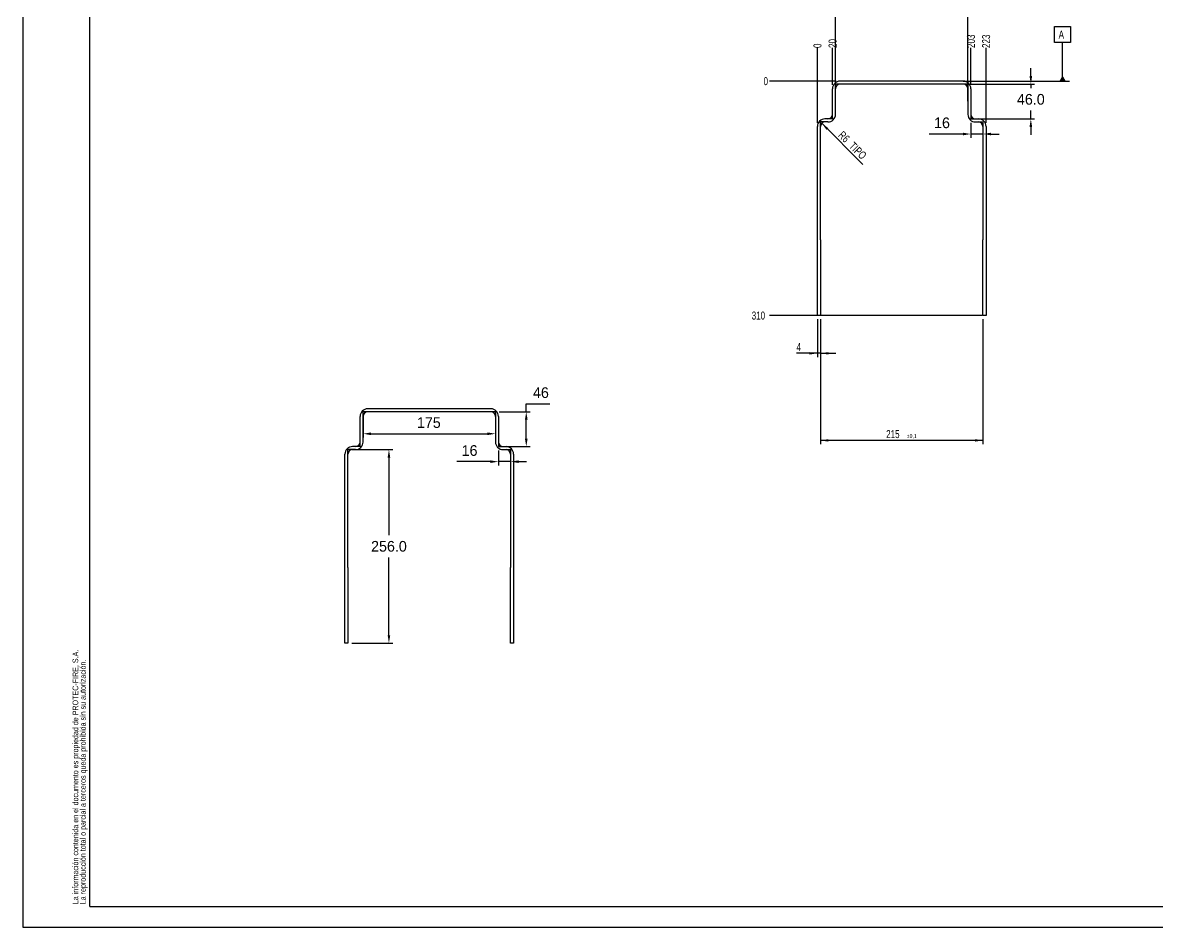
# Model space of a CAD drawing. Extents: x 0 to 1558, y 0 to 583.
# Drawn here: x 0 to 300.1, y 0 to 239.3 of the extents above; entities that cross this region are included whole.
import ezdxf

# ---------------------------------------------------------------- set-up
doc = ezdxf.new("R2010")
doc.units = 0
doc.header["$PDSIZE"] = -1
doc.layers.get('0').update_dxf_attribs({"linetype": 'CONTINUOUS'})
doc.layers.get('Defpoints').update_dxf_attribs({"linetype": 'CONTINUOUS'})
doc.layers.add('FORMATO', color=7, linetype='CONTINUOUS')
doc.layers.add('MARCADO', color=5, linetype='CONTINUOUS')
doc.styles.add('SLDTEXTSTYLE0', font='TXT', dxfattribs={"width": 0.75})
doc.dimstyles.new('ISO-25', dxfattribs={"dimtxt": 2.5, "dimasz": 2.5, "dimexe": 1.25, "dimexo": 0.625, "dimtad": 1, "dimdsep": 46, "dimtxsty": 'Standard', "dimcen": 2.5, "dimadec": 0, "dimazin": 0, "dimtfac": 1, "dimtmove": 0, "dimatfit": 3, "dimfxl": 1, "dimarcsym": 0})
doc.dimstyles.new('SLDDIMSTYLE0', dxfattribs={"dimtxt": 2.116667, "dimasz": 2.116667, "dimexe": 0, "dimexo": 0.0625, "dimgap": 0.529167, "dimtad": 0, "dimtih": 1, "dimtoh": 1, "dimdec": 0, "dimlfac": 5, "dimrnd": 1e-09, "dimdsep": 46, "dimtxsty": 'SLDTEXTSTYLE0', "dimblk1": 'NONE', "dimblk2": 'NONE', "dimsah": 1, "dimcen": 0.09, "dimadec": 0, "dimazin": 0, "dimtfac": 1, "dimtdec": 0, "dimtofl": 0, "dimtmove": 0, "dimatfit": 3, "dimldrblk": 'NONE', "dimfxl": 1, "dimtolj": 1, "dimtzin": 12, "dimarcsym": 0})
doc.dimstyles.new('SLDDIMSTYLE1', dxfattribs={"dimtxt": 2.116667, "dimasz": 2.116667, "dimexe": 0, "dimexo": 0.0625, "dimgap": 0.529167, "dimtad": 0, "dimtih": 1, "dimtoh": 1, "dimdec": 1, "dimlfac": 5, "dimrnd": 1e-09, "dimzin": 12, "dimdsep": 46, "dimtxsty": 'SLDTEXTSTYLE0', "dimblk1": 'NONE', "dimblk2": 'NONE', "dimsah": 1, "dimcen": 0.09, "dimadec": 0, "dimazin": 0, "dimtfac": 1, "dimtdec": 1, "dimtofl": 0, "dimtmove": 0, "dimatfit": 3, "dimldrblk": 'NONE', "dimfxl": 1, "dimtolj": 1, "dimtzin": 12, "dimarcsym": 0})
doc.dimstyles.new('SLDDIMSTYLE3', dxfattribs={"dimtxt": 2.116667, "dimasz": 2.116667, "dimexe": 0, "dimexo": 0.0625, "dimgap": 0.529167, "dimtad": 1, "dimdec": 1, "dimlfac": 5, "dimrnd": 1e-09, "dimzin": 12, "dimdsep": 46, "dimtxsty": 'SLDTEXTSTYLE0', "dimsah": 1, "dimcen": 0.09, "dimadec": 0, "dimazin": 0, "dimtol": 1, "dimtp": 0.1, "dimtm": 0.1, "dimtfac": 1, "dimtdec": 1, "dimtofl": 0, "dimtmove": 0, "dimatfit": 3, "dimfxl": 1, "dimtolj": 1, "dimarcsym": 0})
doc.dimstyles.new('SLDDIMSTYLE4', dxfattribs={"dimtxt": 2.116667, "dimasz": 2.116667, "dimexe": 0, "dimexo": 0.0625, "dimgap": 0.529167, "dimtad": 1, "dimdec": 1, "dimlfac": 5, "dimrnd": 1e-09, "dimzin": 12, "dimdsep": 46, "dimtxsty": 'SLDTEXTSTYLE0', "dimsah": 1, "dimcen": 0, "dimadec": 0, "dimazin": 0, "dimtfac": 1, "dimtdec": 1, "dimtofl": 0, "dimtmove": 1, "dimatfit": 3, "dimfxl": 1, "dimtolj": 1, "dimtzin": 12, "dimarcsym": 0})
doc.dimstyles.new('SLDDIMSTYLE5', dxfattribs={"dimtxt": 2.116667, "dimasz": 2.116667, "dimexe": 0, "dimexo": 0.0625, "dimgap": 0.529167, "dimtad": 1, "dimdec": 1, "dimlfac": 5, "dimrnd": 1e-09, "dimzin": 12, "dimdsep": 46, "dimtxsty": 'SLDTEXTSTYLE0', "dimsah": 1, "dimcen": 0.09, "dimadec": 0, "dimazin": 0, "dimtfac": 1, "dimtdec": 1, "dimtmove": 0, "dimatfit": 0, "dimfxl": 1, "dimtolj": 1, "dimtzin": 12, "dimarcsym": 0})

# ---------------------------------------------------------------- blocks, each defined once
blk = doc.blocks.new('SW_NOTE_0')
at = {"layer": 'FORMATO', "color": 0, "char_height": 1.5, "attachment_point": 1, "rotation": 90, "style": 'SLDTEXTSTYLE0'}
for s, insert in [('La información contenida en el documento es propiedad de PROTEC-FIRE, S.A.', (-1.93, 0)), ('La reproducción total o parcial a terceros queda prohibida sin su autorización.', (0.07, 0))]:
    blk.add_mtext(s, dxfattribs=dict(at, insert=insert))
blk = doc.blocks.new('_D_13')
at = {"layer": 'FORMATO', "transparency": 16777216}
blk.add_line((215.19, 223.84), (197.52, 223.84), dxfattribs=at)
at = {"layer": 'FORMATO', "transparency": 16777216, "insert": (195.95, 224.89), "char_height": 2.12, "attachment_point": 1, "style": 'SLDTEXTSTYLE0'}
blk.add_mtext('0', dxfattribs=at)
blk = doc.blocks.new('_NONE')
blk = doc.blocks.new('_D_15')
at = {"layer": 'FORMATO', "color": 7, "transparency": 16777216}
blk.add_line((253.79, 161.84), (197.52, 161.84), dxfattribs=at)
at = {"layer": 'FORMATO', "color": 7, "transparency": 16777216, "insert": (192.82, 162.89), "char_height": 2.117, "attachment_point": 1, "style": 'SLDTEXTSTYLE0'}
blk.add_mtext('310', dxfattribs=at)
blk = doc.blocks.new('_D_16')
at = {"layer": 'FORMATO', "transparency": 16777216}
blk.add_line((210.19, 212.84), (210.19, 232.61), dxfattribs=at)
at = {"layer": 'FORMATO', "transparency": 16777216, "insert": (209.15, 232.61), "char_height": 2.12, "attachment_point": 1, "rotation": 90, "style": 'SLDTEXTSTYLE0'}
blk.add_mtext('0', dxfattribs=at)
blk = doc.blocks.new('_D_17')
at = {"layer": 'FORMATO', "color": 7, "transparency": 16777216}
blk.add_line((214.19, 222.84), (214.19, 232.61), dxfattribs=at)
at = {"layer": 'FORMATO', "color": 7, "transparency": 16777216, "insert": (213.15, 232.61), "char_height": 2.117, "attachment_point": 1, "rotation": 90, "style": 'SLDTEXTSTYLE0'}
blk.add_mtext('20', dxfattribs=at)
blk = doc.blocks.new('_D_18')
at = {"layer": 'FORMATO', "color": 7, "transparency": 16777216}
blk.add_line((250.79, 222.84), (250.79, 232.61), dxfattribs=at)
at = {"layer": 'FORMATO', "color": 7, "transparency": 16777216, "insert": (249.75, 232.61), "char_height": 2.117, "attachment_point": 1, "rotation": 90, "style": 'SLDTEXTSTYLE0'}
blk.add_mtext('203', dxfattribs=at)
blk = doc.blocks.new('_D_19')
at = {"layer": 'FORMATO', "color": 7, "transparency": 16777216}
blk.add_line((254.79, 212.84), (254.79, 232.61), dxfattribs=at)
at = {"layer": 'FORMATO', "color": 7, "transparency": 16777216, "insert": (253.75, 232.61), "char_height": 2.117, "attachment_point": 1, "rotation": 90, "style": 'SLDTEXTSTYLE0'}
blk.add_mtext('223', dxfattribs=at)
blk = doc.blocks.new('_D_20')
at = {"layer": 'FORMATO', "transparency": 16777216}
for p, q in [((210.99, 160.84), (210.99, 127.81)), ((253.99, 160.84), (253.99, 127.81)), ((253.99, 128.81), (210.99, 128.81))]:
    blk.add_line(p, q, dxfattribs=at)
for points in [[(210.99, 128.81), (213.11, 128.48), (213.11, 129.13)], [(253.99, 128.81), (251.88, 129.13), (251.88, 128.48)]]:
    blk.add_solid(points, dxfattribs=at)
at = {"layer": 'FORMATO', "transparency": 16777216, "attachment_point": 1, "style": 'SLDTEXTSTYLE0'}
for s, insert, char_height in [('215', (228.39, 131.53), 2.117), ('±0,1', (233.86, 130.48), 1.058)]:
    blk.add_mtext(s, dxfattribs=dict(at, insert=insert, char_height=char_height))
blk = doc.blocks.new('_D_21')
at = {"layer": 'FORMATO', "color": 7, "transparency": 16777216}
blk.add_line((211.34, 212.69), (222.18, 201.81), dxfattribs=at)
blk.add_solid([(211.34, 212.69), (212.61, 210.96), (213.07, 211.42)], dxfattribs=at)
at = {"layer": 'FORMATO', "color": 7, "transparency": 16777216, "char_height": 2.117, "attachment_point": 1, "rotation": 315, "style": 'SLDTEXTSTYLE0'}
for s, insert in [('R6', (217.03, 210.83)), ('TIPO', (219.9, 207.95))]:
    blk.add_mtext(s, dxfattribs=dict(at, insert=insert))
blk = doc.blocks.new('_D_22')
at = {"layer": 'FORMATO', "color": 7, "transparency": 16777216}
for p, q in [((210.19, 160.84), (210.19, 150.84)), ((210.99, 160.84), (210.99, 150.84)), ((210.19, 151.84), (204.67, 151.84)), ((210.99, 151.84), (210.19, 151.84)), ((210.99, 151.84), (215.06, 151.84))]:
    blk.add_line(p, q, dxfattribs=at)
for points in [[(210.19, 151.84), (208.08, 152.16), (208.08, 151.51)], [(210.99, 151.84), (213.11, 151.51), (213.11, 152.16)]]:
    blk.add_solid(points, dxfattribs=at)
at = {"layer": 'FORMATO', "color": 7, "transparency": 16777216, "insert": (204.67, 154.57), "char_height": 2.12, "attachment_point": 1, "style": 'SLDTEXTSTYLE0'}
blk.add_mtext('4', dxfattribs=at)
blk = doc.blocks.new('SW_DATUMTAG_0')
at = {"layer": 'FORMATO', "color": 0}
for p, q in [((-1.07, -0.44), (-1.07, 3.8)), ((-1.07, 3.8), (3.16, 3.8)), ((3.16, 3.8), (3.16, -0.44)), ((3.16, -0.44), (-1.07, -0.44)), ((1.04, -10.65), (1.04, -0.44)), ((-25.22, -10.65), (2.89, -10.65))]:
    blk.add_line(p, q, dxfattribs=at)
blk.add_solid([(1.89, -10.65), (0.2, -10.65), (1.04, -9.17)], dxfattribs=at)
at = {"layer": 'FORMATO', "color": 0, "insert": (0, 2.73), "char_height": 2.12, "attachment_point": 1, "style": 'SLDTEXTSTYLE0'}
blk.add_mtext('A', dxfattribs=at)
blk = doc.blocks.new('*D89')
at = {"layer": 'Defpoints', "color": 0, "transparency": 16777216}
for p in [(249.99, 246.11), (214.99, 218.44), (249.99, 218.44)]:
    blk.add_point(p, dxfattribs=at)
at = {"layer": 'FORMATO', "color": 0, "lineweight": -2, "transparency": 16777216}
for p, q in [((214.99, 218.5), (214.99, 246.11)), ((214.99, 246.11), (230.11, 246.11)), ((249.99, 246.11), (234.87, 246.11)), ((249.99, 218.5), (249.99, 246.11))]:
    blk.add_line(p, q, dxfattribs=at)
at = {"layer": 'FORMATO', "color": 0, "transparency": 16777216, "insert": (232.49, 246.11), "char_height": 2.117, "attachment_point": 5, "style": 'SLDTEXTSTYLE0'}
blk.add_mtext('\\A1;175', dxfattribs=at)
blk = doc.blocks.new('*D91')
at = {"layer": 'Defpoints', "color": 0, "transparency": 16777216}
for p in [(249.99, 223.04), (266.65, 223.04), (250.79, 213.84)]:
    blk.add_point(p, dxfattribs=at)
at = {"layer": 'MARCADO', "color": 0, "lineweight": -2, "transparency": 16777216}
for p, q in [((266.65, 225.16), (266.65, 227.27)), ((250.99, 223.04), (267.65, 223.04)), ((266.65, 223.04), (266.65, 221.95)), ((266.65, 213.84), (266.65, 216.08)), ((251.79, 213.84), (267.65, 213.84)), ((266.65, 211.72), (266.65, 209.61))]:
    blk.add_line(p, q, dxfattribs=at)
at = {"layer": 'MARCADO', "color": 0, "transparency": 16777216}
for points in [[(266.3, 225.16), (267, 225.16), (266.65, 223.04)], [(266.3, 211.72), (267, 211.72), (266.65, 213.84)]]:
    blk.add_solid(points, dxfattribs=at)
at = {"layer": 'MARCADO', "color": 0, "transparency": 16777216, "insert": (266.65, 219.01), "char_height": 2.822, "attachment_point": 5}
blk.add_mtext('46.0', dxfattribs=at)
blk = doc.blocks.new('*D92')
at = {"layer": 'Defpoints', "color": 0, "transparency": 16777216}
for p in [(250.79, 213.84), (253.99, 213.04), (250.79, 209.85)]:
    blk.add_point(p, dxfattribs=at)
at = {"layer": 'MARCADO', "color": 0, "lineweight": -2, "transparency": 16777216}
for p, q in [((250.79, 212.84), (250.79, 208.85)), ((253.99, 212.04), (253.99, 208.85)), ((248.68, 209.85), (239.75, 209.85)), ((253.99, 209.85), (250.79, 209.85)), ((256.11, 209.85), (258.23, 209.85))]:
    blk.add_line(p, q, dxfattribs=at)
at = {"layer": 'MARCADO', "color": 0, "transparency": 16777216}
for points in [[(248.68, 210.2), (248.68, 209.5), (250.79, 209.85)], [(256.11, 210.2), (256.11, 209.5), (253.99, 209.85)]]:
    blk.add_solid(points, dxfattribs=at)
at = {"layer": 'MARCADO', "color": 0, "transparency": 16777216, "insert": (243.15, 212.79), "char_height": 2.822, "attachment_point": 5}
blk.add_mtext('16', dxfattribs=at)
blk = doc.blocks.new('*D93')
at = {"layer": 'Defpoints', "color": 0, "transparency": 16777216}
for p in [(125.84, 127.17), (129.04, 126.37), (125.84, 123.18)]:
    blk.add_point(p, dxfattribs=at)
at = {"layer": 'MARCADO', "color": 0, "lineweight": -2, "transparency": 16777216}
for p, q in [((125.84, 126.17), (125.84, 122.18)), ((123.72, 123.18), (114.79, 123.18)), ((129.04, 123.18), (125.84, 123.18)), ((129.04, 125.37), (129.04, 122.18)), ((131.16, 123.18), (133.27, 123.18))]:
    blk.add_line(p, q, dxfattribs=at)
at = {"layer": 'MARCADO', "color": 0, "transparency": 16777216}
for points in [[(123.72, 123.53), (123.72, 122.83), (125.84, 123.18)], [(131.16, 123.53), (131.16, 122.83), (129.04, 123.18)]]:
    blk.add_solid(points, dxfattribs=at)
at = {"layer": 'MARCADO', "color": 0, "transparency": 16777216, "insert": (118.2, 126.11), "char_height": 2.822, "attachment_point": 5}
blk.add_mtext('16', dxfattribs=at)
blk = doc.blocks.new('*D94')
at = {"layer": 'Defpoints', "color": 0, "transparency": 16777216}
for p in [(125.04, 136.37), (133.19, 136.37), (125.84, 127.17)]:
    blk.add_point(p, dxfattribs=at)
at = {"layer": 'MARCADO', "color": 0, "lineweight": -2, "transparency": 16777216}
for p, q in [((133.19, 136.37), (133.19, 138.48)), ((133.19, 138.48), (139.42, 138.48)), ((126.04, 136.37), (134.19, 136.37)), ((133.19, 129.28), (133.19, 134.25)), ((126.84, 127.17), (134.19, 127.17))]:
    blk.add_line(p, q, dxfattribs=at)
at = {"layer": 'MARCADO', "color": 0, "transparency": 16777216}
for points in [[(132.84, 134.25), (133.55, 134.25), (133.19, 136.37)], [(132.84, 129.28), (133.55, 129.28), (133.19, 127.17)]]:
    blk.add_solid(points, dxfattribs=at)
at = {"layer": 'MARCADO', "color": 0, "transparency": 16777216, "insert": (137.07, 141.42), "char_height": 2.822, "attachment_point": 5}
blk.add_mtext('46', dxfattribs=at)
blk = doc.blocks.new('*D95')
at = {"layer": 'Defpoints', "color": 0, "transparency": 16777216}
for p in [(90.04, 136.37), (125.04, 136.37), (125.04, 130.56)]:
    blk.add_point(p, dxfattribs=at)
at = {"layer": 'MARCADO', "color": 0, "lineweight": -2, "transparency": 16777216}
for p, q in [((90.04, 135.37), (90.04, 129.56)), ((125.04, 135.37), (125.04, 129.56)), ((92.16, 130.56), (122.92, 130.56))]:
    blk.add_line(p, q, dxfattribs=at)
at = {"layer": 'MARCADO', "color": 0, "transparency": 16777216}
for points in [[(92.16, 130.91), (92.16, 130.2), (90.04, 130.56)], [(122.92, 130.91), (122.92, 130.2), (125.04, 130.56)]]:
    blk.add_solid(points, dxfattribs=at)
at = {"layer": 'MARCADO', "color": 0, "transparency": 16777216, "insert": (107.43, 133.49), "char_height": 2.822, "attachment_point": 5}
blk.add_mtext('175', dxfattribs=at)
blk = doc.blocks.new('*D96')
at = {"layer": 'Defpoints', "color": 0, "transparency": 16777216}
for p in [(86.04, 126.37), (96.87, 126.37), (86.04, 75.17)]:
    blk.add_point(p, dxfattribs=at)
at = {"layer": 'MARCADO', "color": 0, "lineweight": -2, "transparency": 16777216}
for p, q in [((87.04, 126.37), (97.87, 126.37)), ((96.87, 124.25), (96.87, 103.7)), ((96.87, 77.28), (96.87, 97.83)), ((87.04, 75.17), (97.87, 75.17))]:
    blk.add_line(p, q, dxfattribs=at)
at = {"layer": 'MARCADO', "color": 0, "transparency": 16777216}
for points in [[(96.52, 124.25), (97.22, 124.25), (96.87, 126.37)], [(96.52, 77.28), (97.22, 77.28), (96.87, 75.17)]]:
    blk.add_solid(points, dxfattribs=at)
at = {"layer": 'MARCADO', "color": 0, "transparency": 16777216, "insert": (96.87, 100.77), "char_height": 2.822, "attachment_point": 5}
blk.add_mtext('256.0', dxfattribs=at)

msp = doc.modelspace()

# ---------------------------------------------------------------- linework, layer by layer
at = {"color": 7, "linetype": 'Continuous'}
for p, q in [((0, 420), (0, 0)), ((249.99284586, 223.038766), (214.99284645, 223.038766)), ((214.99284645, 215.03876618), (214.99284645, 223.038766)), ((248.7928464, 223.83876604), (216.1928459, 223.83876604)), ((249.99284586, 223.038766), (249.99284586, 215.03876618)), ((214.19284632, 213.83876599), (214.19284632, 221.83876599)), ((250.79284599, 221.83876599), (250.79284599, 213.83876599)), ((214.19284632, 213.83876599), (212.19284674, 213.83876599)), ((250.79284599, 213.83876599), (252.79284557, 213.83876599)), ((210.19284567, 181.83876596), (210.19284567, 211.83876566)), ((212.99284687, 213.03876586), (210.9928458, 213.03876586)), ((210.9928458, 181.83876596), (210.9928458, 213.03876586)), ((251.99284544, 213.03876586), (253.99284651, 213.03876586)), ((253.99284651, 213.03876586), (253.99284651, 181.83876596)), ((254.79284664, 211.83876566), (254.79284664, 181.83876596)), ((210.19284567, 161.83876715), (210.19284567, 181.83876596)), ((210.9928458, 181.83876596), (210.9928458, 161.83876715)), ((253.99284651, 161.83876715), (253.99284651, 181.83876596)), ((254.79284664, 181.83876596), (254.79284664, 161.83876715)), ((210.9928458, 161.83876715), (210.19284567, 161.83876715)), ((254.79284664, 161.83876715), (253.99284651, 161.83876715)), ((89.23887455, 127.16538125), (89.23887455, 135.16538126)), ((125.03887408, 136.36538127), (90.03887468, 136.36538127)), ((90.03887468, 128.36538145), (90.03887468, 136.36538127)), ((123.83887463, 137.16538131), (91.23887413, 137.16538131)), ((125.03887408, 136.36538127), (125.03887408, 128.36538145)), ((125.83887421, 135.16538126), (125.83887421, 127.16538125)), ((88.0388751, 126.36538112), (86.03887402, 126.36538112)), ((86.03887402, 95.16538122), (86.03887402, 126.36538112)), ((89.23887455, 127.16538125), (87.23887496, 127.16538125)), ((125.83887421, 127.16538125), (127.8388738, 127.16538125)), ((127.03887367, 126.36538112), (129.03887474, 126.36538112)), ((129.03887474, 126.36538112), (129.03887474, 95.16538122)), ((85.23887389, 95.16538122), (85.23887389, 125.16538093)), ((129.83887487, 125.16538093), (129.83887487, 95.16538122)), ((85.23887389, 75.16538242), (85.23887389, 95.16538122)), ((86.03887402, 95.16538122), (86.03887402, 75.16538242)), ((129.03887474, 75.16538242), (129.03887474, 95.16538122)), ((129.83887487, 95.16538122), (129.83887487, 75.16538242)), ((86.03887402, 75.16538242), (85.23887389, 75.16538242)), ((129.83887487, 75.16538242), (129.03887474, 75.16538242)), ((0, 0), (593.99997387, 0))]:
    msp.add_line(p, q, dxfattribs=at)
for centre, radius, start, end in [((216.19284615, 221.838766), 2, 90, 180), ((216.19284615, 221.838766), 1.2, 90, 180), ((248.79284615, 221.838766), 2, 0, 90), ((248.79284615, 221.838766), 1.2, 0, 90), ((212.19284615, 211.838766), 2, 90, 180), ((212.99284615, 215.038766), 1.2, 270, 0), ((212.99284615, 215.038766), 2, 270, 0), ((251.99284615, 215.038766), 2, 180, 270), ((251.99284615, 215.038766), 1.2, 180, 270), ((252.79284615, 211.838766), 2, 0, 90), ((212.19284615, 211.838766), 1.2, 90, 180), ((252.79284615, 211.838766), 1.2, 0, 90), ((91.23887438, 135.16538127), 2, 90, 180), ((91.23887438, 135.16538127), 1.2, 90, 180), ((123.83887438, 135.16538127), 2, 0, 90), ((123.83887438, 135.16538127), 1.2, 0, 90), ((87.23887438, 125.16538127), 2, 90, 180), ((87.23887438, 125.16538127), 1.2, 90, 180), ((88.03887438, 128.36538127), 1.2, 270, 0), ((88.03887438, 128.36538127), 2, 270, 0), ((127.03887438, 128.36538127), 2, 180, 270), ((127.03887438, 128.36538127), 1.2, 180, 270), ((127.83887438, 125.16538127), 2, 0, 90), ((127.83887438, 125.16538127), 1.2, 0, 90)]:
    msp.add_arc(centre, radius, start, end, dxfattribs=at)
at = {"layer": 'FORMATO', "color": 7}
for q in [(17.78444771, 416.04657709), (587.96842999, 5.5)]:
    msp.add_line((17.78444771, 5.5), q, dxfattribs=at)

# ---------------------------------------------------------------- block references
at = {"layer": 'FORMATO'}
for name, p in [('SW_DATUMTAG_0', (274.00859949, 234.49371012)), ('SW_NOTE_0', (15.12120064, 6.11135973))]:
    msp.add_blockref(name, p, dxfattribs=at)

# ---------------------------------------------------------------- dimensions: what is measured, and where the dimension line sits
dim = msp.add_linear_dim(base=(249.99284586, 246.11257163), p1=(214.99284645, 218.43876609), p2=(249.99284586, 218.43876609), dimstyle='SLDDIMSTYLE0', dxfattribs=at)
dim.commit()
dim.dimension.update_dxf_attribs({"geometry": '*D89', "text_midpoint": (232.49284615, 246.11257163)})
at = {"layer": 'FORMATO', "color": 7}
for feature_location, offset, dtype, origin, picture, middle in [((250.79284615, 221.838766), (0, 10.76722367), 1, (210.19284615, 211.838766), '_D_18', (250.79284615, 234.9519619)), ((254.79284615, 211.838766), (0, 20.76722367), 1, (210.19284615, 211.838766), '_D_19', (254.79284615, 234.9519619)), ((214.19284615, 221.838766), (0, 10.76722367), 1, (210.19284615, 211.838766), '_D_17', (214.19284615, 234.1699712)), ((254.79284615, 161.838766), (-57.27616896, 0), 0, (216.19284615, 223.838766), '_D_15', (195.17070497, 161.838766))]:
    dim = msp.add_ordinate_dim(feature_location=feature_location, offset=offset, dtype=dtype, origin=origin, dimstyle='SLDDIMSTYLE1', dxfattribs=at)
    dim.commit()
    dim.dimension.update_dxf_attribs({"geometry": picture, "text_midpoint": middle})
at = {"layer": 'FORMATO'}
for feature_location, offset, dtype, origin, picture, middle in [((210.1928461538, 211.8387660048), (0, 20.7672236683), 1, (210.1928461538, 211.8387660048), '_D_16', (210.1928461538, 233.3879804355)), ((216.1928461538, 223.8387660048), (-18.6761689557, 0), 0, (216.1928461538, 223.8387660048), '_D_13', (196.7346864358, 223.8387660048))]:
    dim = msp.add_ordinate_dim(feature_location=feature_location, offset=offset, dtype=dtype, origin=origin, dimstyle='SLDDIMSTYLE0', dxfattribs=at)
    dim.commit()
    dim.dimension.update_dxf_attribs({"geometry": picture, "text_midpoint": middle})
at = {"layer": 'FORMATO', "color": 7}
dim = msp.add_radius_dim(center=(212.19284615, 211.838766), mpoint=(211.34431802, 212.68729414), text='<> TIPO', dimstyle='SLDDIMSTYLE4', dxfattribs=at)
dim.commit()
dim.dimension.update_dxf_attribs({"geometry": '_D_21', "text_midpoint": (218.76419632, 205.26743584), "dimtype": 164})
dim = msp.add_linear_dim(base=(210.19284615, 151.838766), p1=(210.99284615, 161.838766), p2=(210.19284615, 161.838766), dimstyle='SLDDIMSTYLE5', dxfattribs=at)
dim.commit()
dim.dimension.update_dxf_attribs({"geometry": '_D_22', "text_midpoint": (205.45565889, 151.838766), "dimtype": 160})
at = {"layer": 'FORMATO'}
dim = msp.add_linear_dim(base=(210.99284615, 128.80615419), p1=(253.99284615, 161.838766), p2=(210.99284615, 161.838766), dimstyle='SLDDIMSTYLE3', dxfattribs=at)
dim.commit()
dim.dimension.update_dxf_attribs({"geometry": '_D_20', "text_midpoint": (232.49284615, 128.80615419), "dimtype": 160})
at = {"layer": 'MARCADO'}
dim = msp.add_linear_dim(base=(266.6513888, 223.038766), p1=(250.79284599, 213.83876599), p2=(249.99284586, 223.038766), angle=90, dimstyle='ISO-25', override={"dimtxt": 2.822222, "dimasz": 2.116667, "dimexe": 1, "dimexo": 1, "dimgap": 1.524, "dimtih": 1, "dimtoh": 1, "dimdec": 1, "dimlfac": 5, "dimzin": 0, "dimtdec": 1, "dimtzin": 0}, dxfattribs=at)
dim.commit()
dim.dimension.update_dxf_attribs({"geometry": '*D91', "text_midpoint": (266.6513888, 219.01172108), "dimtype": 160})
for base, p1, p2, picture, middle in [((250.79284599, 209.85124704), (253.99284651, 213.03876586), (250.79284599, 213.83876599), '*D92', (243.15403117, 209.85124704)), ((125.03887408, 130.55540556), (90.03887468, 136.36538127), (125.03887408, 136.36538127), '*D95', (107.42740583, 130.55540556)), ((125.83887421, 123.17786231), (129.03887474, 126.36538112), (125.83887421, 127.16538125), '*D93', (118.2000594, 123.17786231))]:
    dim = msp.add_linear_dim(base=base, p1=p1, p2=p2, dimstyle='ISO-25', override={"dimtxt": 2.822222, "dimasz": 2.116667, "dimexe": 1, "dimexo": 1, "dimgap": 1.524, "dimtih": 1, "dimtoh": 1, "dimdec": 0, "dimlfac": 5, "dimzin": 0, "dimtdec": 1, "dimtzin": 0}, dxfattribs=at)
    dim.commit()
    dim.dimension.update_dxf_attribs({"geometry": picture, "text_midpoint": middle, "dimtype": 160})
for base, p1, p2, override, picture, middle in [((133.19460884, 136.36538127), (125.83887421, 127.16538125), (125.03887408, 136.36538127), {"dimtxt": 2.822222, "dimasz": 2.116667, "dimexe": 1, "dimexo": 1, "dimgap": 1.524, "dimtih": 1, "dimtoh": 1, "dimdec": 0, "dimlfac": 5, "dimzin": 0, "dimtdec": 1, "dimtzin": 0}, '*D94', (137.07046069, 141.41715905)), ((96.87077975, 126.36538112), (86.03887402, 75.16538242), (86.03887402, 126.36538112), {"dimtxt": 2.822222, "dimasz": 2.116667, "dimexe": 1, "dimexo": 1, "dimgap": 1.524, "dimtih": 1, "dimtoh": 1, "dimdec": 1, "dimlfac": 5, "dimzin": 0, "dimtdec": 1, "dimtzin": 0}, '*D96', (96.87077975, 100.76538177))]:
    dim = msp.add_linear_dim(base=base, p1=p1, p2=p2, angle=90, dimstyle='ISO-25', override=override, dxfattribs=at)
    dim.commit()
    dim.dimension.update_dxf_attribs({"geometry": picture, "text_midpoint": middle})

doc.saveas('drawing.dxf')
